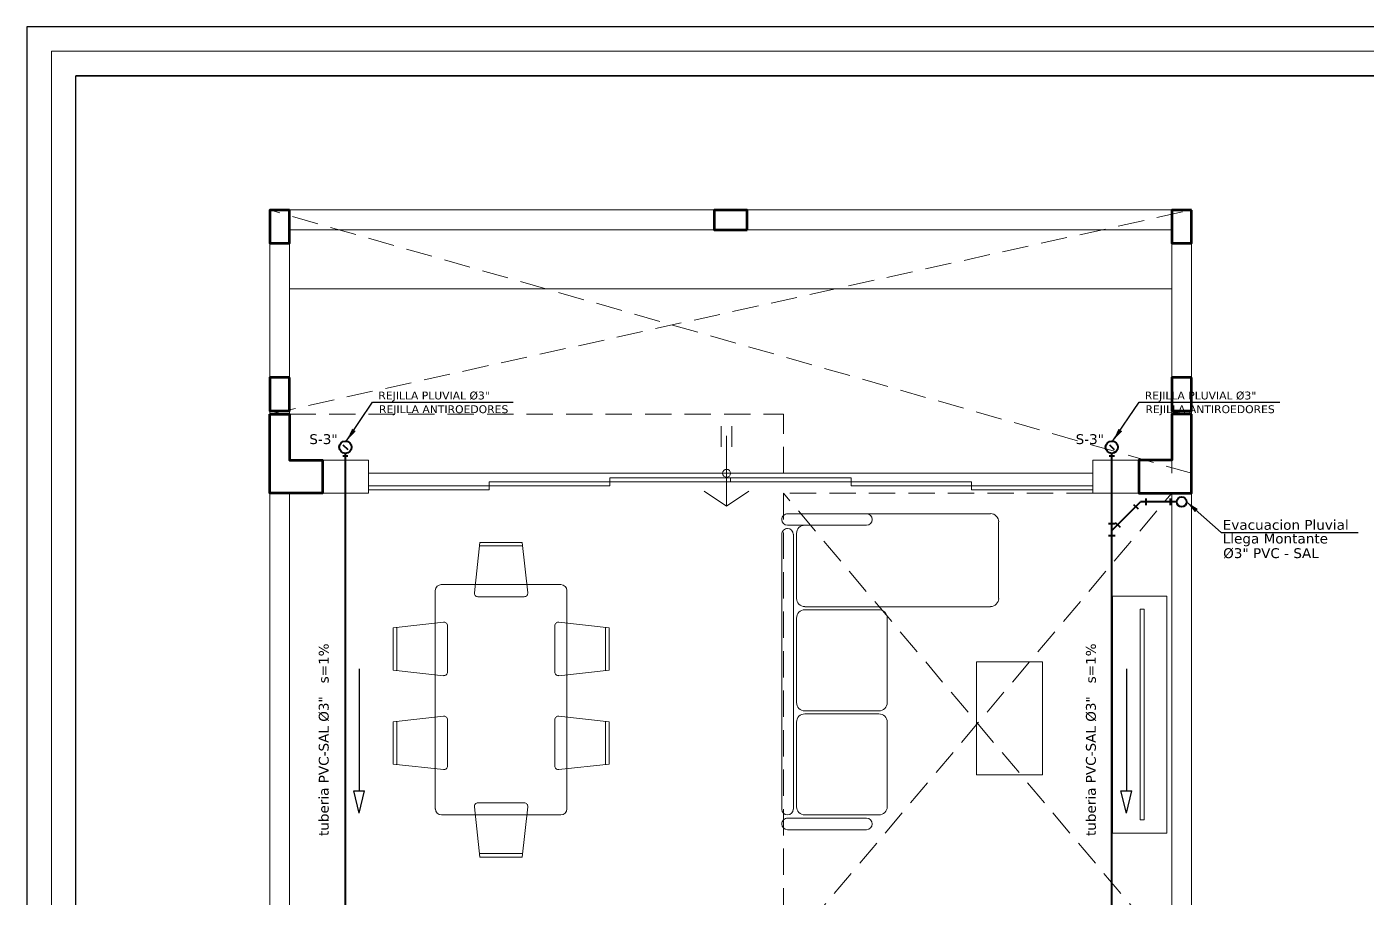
# Model space of a CAD drawing. Header units: millimetres. Extents: x 821 to 906, y 83 to 185.
# Drawn here: x 821.41 to 831.58, y 178.25 to 184.87 of the extents above; entities that cross this region are included whole.
import ezdxf

# ---------------------------------------------------------------- set-up
doc = ezdxf.new("R2010")
doc.units = ezdxf.units.MM
doc.linetypes.add('HIDDEN', pattern=[0.375, 0.25, -0.125])
for name, color, linetype, lineweight in [('COLUMNAS', 3, 'Continuous', 80), ('evacuacion pluvial', 3, 'Continuous', 40), ('Muro sin techar', 160, 'Continuous', 40), ('P6', 255, 'Continuous', 20), ('red desague', 73, 'Continuous', 80)]:
    doc.layers.add(name, color=color, linetype=linetype, lineweight=lineweight)
doc.layers.add('Texto', color=5, linetype='Continuous')
doc.styles.add('style4', font='verdanab.ttf', dxfattribs={"height": 0.1})
doc.styles.add('textcosan', font='verdana.ttf', dxfattribs={"height": 0.1})
doc.dimstyles.new('dimension horizontal', dxfattribs={"dimtxt": 0.08, "dimasz": 0.1, "dimexe": 0.15, "dimexo": 0.3, "dimgap": 0.01, "dimtad": 2, "dimtih": 1, "dimtoh": 1, "dimzin": 1, "dimtxsty": 'style4', "dimblk": 'ARCHTICK', "dimcen": 0.08, "dimadec": 0, "dimazin": 0, "dimtfac": 1, "dimtmove": 0, "dimatfit": 3, "dimfxl": 1, "dimarcsym": 0})

# ---------------------------------------------------------------- blocks, each defined once
blk = doc.blocks.new('ERGERFREFRE')
at = {"layer": 'COLUMNAS', "color": 1, "lineweight": 80, "ltscale": 0.2}
for points in [[(10617.471, -16627.554), (10617.321, -16627.554), (10617.321, -16627.806), (10617.471, -16627.806)], [(10620.947, -16627.704), (10620.947, -16627.554), (10620.695, -16627.554), (10620.695, -16627.704)], [(10624.321, -16627.554), (10624.171, -16627.554), (10624.171, -16627.806), (10624.321, -16627.806)], [(10617.471, -16628.826), (10617.321, -16628.826), (10617.321, -16629.079), (10617.471, -16629.079)], [(10624.321, -16628.826), (10624.171, -16628.826), (10624.171, -16629.079), (10624.321, -16629.079)]]:
    blk.add_lwpolyline(points, close=True, dxfattribs=at)
for points in [[(10617.321, -16629.104), (10617.471, -16629.104), (10617.471, -16629.454), (10617.721, -16629.454), (10617.721, -16629.704), (10617.321, -16629.704), (10617.321, -16629.104)], [(10624.321, -16629.104), (10624.171, -16629.104), (10624.171, -16629.454), (10623.921, -16629.454), (10623.921, -16629.704), (10624.321, -16629.704), (10624.321, -16629.104)]]:
    blk.add_lwpolyline(points, dxfattribs=at)
blk = doc.blocks.new('sgareghaergh')
at = {"color": 251, "lineweight": 18, "true_color": 0x636466}
for p, q in [((541185.725, 9429896.841), (541185.767, 9429897.223)), ((541185.767, 9429897.223), (541186.088, 9429897.223)), ((541185.767, 9429897.196), (541186.088, 9429897.196)), ((541186.131, 9429896.841), (541186.088, 9429897.223)), ((541186.382, 9429896.903), (541185.471, 9429896.903)), ((541185.428, 9429895.198), (541185.427, 9429896.859)), ((541186.103, 9429896.811), (541185.752, 9429896.811)), ((541186.427, 9429895.199), (541186.427, 9429896.857)), ((541185.49, 9429896.617), (541185.108, 9429896.575)), ((541185.108, 9429896.575), (541185.108, 9429896.254)), ((541185.135, 9429896.575), (541185.135, 9429896.254)), ((541185.52, 9429896.239), (541185.52, 9429896.59)), ((541186.336, 9429896.239), (541186.336, 9429896.59)), ((541186.366, 9429896.617), (541186.748, 9429896.575)), ((541186.721, 9429896.575), (541186.721, 9429896.254)), ((541186.748, 9429896.575), (541186.748, 9429896.254)), ((541185.49, 9429896.211), (541185.108, 9429896.254)), ((541186.366, 9429896.211), (541186.748, 9429896.254)), ((541185.49, 9429895.904), (541185.108, 9429895.861)), ((541185.108, 9429895.861), (541185.108, 9429895.54)), ((541185.135, 9429895.861), (541185.135, 9429895.54)), ((541185.52, 9429895.525), (541185.52, 9429895.876)), ((541186.336, 9429895.525), (541186.336, 9429895.876)), ((541186.366, 9429895.904), (541186.748, 9429895.861)), ((541186.721, 9429895.861), (541186.721, 9429895.54)), ((541186.748, 9429895.861), (541186.748, 9429895.54)), ((541185.49, 9429895.498), (541185.108, 9429895.54)), ((541186.366, 9429895.498), (541186.748, 9429895.54)), ((541186.103, 9429895.246), (541185.752, 9429895.246)), ((541186.382, 9429895.153), (541185.474, 9429895.153)), ((541185.725, 9429895.215), (541185.767, 9429894.833)), ((541186.131, 9429895.215), (541186.088, 9429894.833)), ((541185.767, 9429894.861), (541186.088, 9429894.861)), ((541185.767, 9429894.833), (541186.088, 9429894.833))]:
    blk.add_line(p, q, dxfattribs=at)
for centre, radius, start, end in [((541185.475, 9429896.856), 0.0474, 90.7914, 178.7944), ((541186.382, 9429896.857), 0.0458, 0, 90), ((541185.752, 9429896.838), 0.0275, 173.6598, 270), ((541186.103, 9429896.838), 0.0275, 270, 6.3402), ((541185.493, 9429896.59), 0.0275, 0, 96.3402), ((541186.363, 9429896.59), 0.0275, 83.6598, 180), ((541185.493, 9429896.239), 0.0275, 263.6598, 0), ((541186.363, 9429896.239), 0.0275, 180, 276.3402), ((541185.493, 9429895.876), 0.0275, 0, 96.3402), ((541186.363, 9429895.876), 0.0275, 83.6598, 180), ((541185.493, 9429895.525), 0.0275, 263.6598, 0), ((541186.363, 9429895.525), 0.0275, 180, 276.3402), ((541185.752, 9429895.218), 0.0275, 90, 186.3402), ((541186.103, 9429895.218), 0.0275, 353.6598, 90), ((541185.474, 9429895.199), 0.0458, 180, 270), ((541186.382, 9429895.199), 0.0458, 270, 0)]:
    blk.add_arc(centre, radius, start, end, dxfattribs=at)
blk = doc.blocks.new('hhsh')
at = {"color": 252, "lineweight": 5, "true_color": 0x939598}
for p, q in [((10503.114, -16425.472), (10502.414, -16425.472)), ((10502.414, -16425.472), (10502.414, -16426.672)), ((10503.114, -16426.672), (10503.114, -16425.472)), ((10502.414, -16426.672), (10503.114, -16426.672))]:
    blk.add_line(p, q, dxfattribs=at)
blk = doc.blocks.new('weggw')
at = {"color": 252, "lineweight": 5, "true_color": 0x939598}
for p, q in [((10520.691, -16423.322), (10520.091, -16423.322)), ((10520.047, -16423.366), (10520.047, -16423.366)), ((10520.091, -16423.41), (10520.691, -16423.41)), ((10520.735, -16423.366), (10520.735, -16423.366)), ((10519.935, -16424.139), (10519.935, -16423.497)), ((10520.56, -16423.435), (10519.997, -16423.435)), ((10520.622, -16423.497), (10520.622, -16424.139)), ((10520.647, -16424.152), (10520.647, -16423.478)), ((10520.691, -16423.435), (10520.691, -16423.435)), ((10520.735, -16423.478), (10520.735, -16424.152)), ((10520.56, -16424.201), (10519.997, -16424.201)), ((10520.56, -16424.225), (10519.997, -16424.225)), ((10520.647, -16424.152), (10520.647, -16425.566)), ((10520.735, -16425.566), (10520.735, -16424.152)), ((10519.935, -16424.93), (10519.935, -16424.287)), ((10520.622, -16424.287), (10520.622, -16424.93)), ((10519.935, -16424.416), (10519.935, -16424.666)), ((10520.56, -16425.016), (10519.15, -16425.016)), ((10520.56, -16424.993), (10519.997, -16424.993)), ((10519.088, -16425.079), (10519.088, -16425.66)), ((10520.622, -16425.079), (10520.622, -16425.572)), ((10520.091, -16425.635), (10520.691, -16425.635)), ((10520.691, -16425.61), (10520.691, -16425.61)), ((10519.15, -16425.722), (10520.091, -16425.722)), ((10520.047, -16425.678), (10520.047, -16425.678)), ((10520.691, -16425.722), (10520.091, -16425.722)), ((10520.735, -16425.678), (10520.735, -16425.678))]:
    blk.add_line(p, q, dxfattribs=at)
for centre, radius, start, end in [((10520.091, -16423.366), 0.0437, 90, 180), ((10520.691, -16423.366), 0.0437, 0, 90), ((10520.091, -16423.366), 0.0437, 180, 270), ((10520.691, -16423.366), 0.0437, 270, 0), ((10519.997, -16423.497), 0.0625, 90, 180), ((10520.56, -16423.497), 0.0625, 0, 90), ((10520.691, -16423.478), 0.0437, 90, 180), ((10520.691, -16423.478), 0.0437, 0, 90), ((10519.997, -16424.139), 0.0625, 180, 270), ((10520.56, -16424.139), 0.0625, 270, 0), ((10519.997, -16424.287), 0.0625, 90, 180), ((10520.56, -16424.287), 0.0625, 0, 90), ((10519.997, -16424.93), 0.0625, 180, 270), ((10520.56, -16424.93), 0.0625, 270, 0), ((10519.15, -16425.079), 0.0625, 90, 180), ((10520.56, -16425.079), 0.0625, 0, 90), ((10519.15, -16425.66), 0.0625, 180, 270), ((10520.091, -16425.678), 0.0437, 90, 180), ((10520.56, -16425.572), 0.0625, 270, 0), ((10520.691, -16425.566), 0.0437, 180, 270), ((10520.691, -16425.566), 0.0437, 270, 0), ((10520.691, -16425.678), 0.0437, 0, 90), ((10520.091, -16425.678), 0.0437, 180, 270), ((10520.691, -16425.678), 0.0437, 270, 0)]:
    blk.add_arc(centre, radius, start, end, dxfattribs=at)
blk = doc.blocks.new('GT4G45G45GF')
at = {"color": 251, "lineweight": 0, "true_color": 0x636466}
for p, q in [((830.881, 182.825), (823.881, 182.825)), ((823.881, 182.825), (823.881, 162.825)), ((830.881, 162.825), (830.881, 182.825)), ((830.731, 182.675), (824.031, 182.675)), ((830.731, 180.825), (830.731, 182.675)), ((830.731, 182.225), (824.031, 182.225)), ((827.308, 181.184), (827.308, 181.026)), ((827.35, 180.575), (827.35, 181.11)), ((827.391, 181.184), (827.391, 181.026)), ((830.731, 180.925), (830.131, 180.925)), ((824.631, 180.825), (824.631, 180.675)), ((824.631, 180.825), (830.131, 180.825)), ((826.463, 180.79), (826.463, 180.73)), ((826.463, 180.79), (828.295, 180.79)), ((827.379, 180.79), (827.379, 180.76)), ((828.295, 180.79), (828.295, 180.73)), ((830.131, 180.675), (830.131, 180.825)), ((824.631, 180.73), (826.463, 180.73)), ((824.631, 180.7), (825.547, 180.7)), ((825.547, 180.76), (825.547, 180.7)), ((825.547, 180.76), (829.211, 180.76)), ((827.35, 180.575), (827.18, 180.69)), ((827.35, 180.575), (827.519, 180.69)), ((828.295, 180.73), (830.131, 180.73)), ((829.211, 180.76), (829.211, 180.7)), ((829.211, 180.7), (830.131, 180.7)), ((824.631, 180.675), (824.031, 180.675)), ((824.031, 180.675), (824.031, 177.175)), ((830.731, 180.675), (830.131, 180.675))]:
    blk.add_line(p, q, dxfattribs=at)
for points in [[(823.881, 182.825), (830.881, 182.825), (830.881, 181.275), (830.731, 181.275), (830.731, 182.675), (824.031, 182.675), (824.031, 181.275), (823.881, 181.275), (823.881, 182.825)], [(830.731, 180.925), (830.131, 180.925), (830.131, 180.675), (830.731, 180.675)]]:
    blk.add_lwpolyline(points, dxfattribs=at)
for points in [[(823.881, 174.475), (824.031, 174.475), (824.031, 174.475), (824.181, 174.475), (824.181, 177.175), (824.031, 177.175), (824.031, 180.675), (824.631, 180.675), (824.631, 180.925), (824.031, 180.925), (824.031, 181.275), (823.881, 181.275)], [(830.131, 180.925), (830.731, 180.925), (830.731, 181.275), (830.881, 181.275), (830.881, 167.375), (830.731, 167.375), (830.731, 168.275), (830.581, 168.275), (830.581, 168.525), (830.731, 168.525), (830.731, 180.675), (830.131, 180.675)], [(830.281, 178.092), (830.693, 178.092), (830.693, 179.892), (830.281, 179.892)], [(830.491, 179.792), (830.491, 178.192), (830.521, 178.192), (830.521, 179.792)]]:
    blk.add_lwpolyline(points, close=True, dxfattribs=at)
blk.add_circle((827.35, 180.825), 0.03, dxfattribs=at)
at = {"layer": 'Muro sin techar', "color": 251, "linetype": 'HIDDEN', "lineweight": 0, "ltscale": 0.8, "true_color": 0x636466}
for p, q in [((830.881, 180.825), (823.881, 182.825)), ((823.881, 181.275), (830.881, 182.825)), ((824.031, 181.275), (827.781, 181.275)), ((827.781, 180.825), (827.781, 181.275))]:
    blk.add_line(p, q, dxfattribs=at)
for points in [[(827.781, 177.175), (830.731, 180.675)], [(830.731, 177.175), (827.781, 180.675)]]:
    blk.add_lwpolyline(points, dxfattribs=at)
blk.add_lwpolyline([(827.781, 177.175), (830.731, 177.175), (830.731, 180.675), (827.781, 180.675)], close=True, dxfattribs=at)
at = {"color": 251, "lineweight": 0, "true_color": 0x636466}
for name, p in [('ERGERFREFRE', (-9793.44, 16810.378)), ('sgareghaergh', (-540360.29, -9429716.923))]:
    blk.add_blockref(name, p, dxfattribs=at)
at = {"color": 251, "lineweight": 0, "true_color": 0x636466, "rotation": 180}
blk.add_blockref('weggw', (11348.504, -16245.204), dxfattribs=at)
at = {"color": 251, "lineweight": 0, "true_color": 0x636466, "xscale": 0.7142857143332307, "yscale": 0.7142857143332307, "zscale": 0.7142857143332307, "rotation": 180}
blk.add_blockref('hhsh', (8331.473, -11553.945), dxfattribs=at)
blk = doc.blocks.new('_ARCHTICK')
at = {"color": 0, "linetype": 'ByBlock', "const_width": 0.15}
blk.add_lwpolyline([(-0.5, -0.5), (0.5, 0.5)], dxfattribs=at)
blk = doc.blocks.new('SENTIDO')
at = {"layer": 'red desague', "lineweight": 30}
for p, q in [((233.658, 169.386), (233.628, 168.46)), ((233.622, 168.29), (233.587, 168.461)), ((233.669, 168.459), (233.587, 168.461)), ((233.622, 168.29), (233.669, 168.459))]:
    blk.add_line(p, q, dxfattribs=at)
blk = doc.blocks.new('HTRHTRHTR')
for p, q in [((3391.88, 437.54), (3391.88, -165.78)), ((4244.53, 437.54), (3391.88, 437.54)), ((3400.57, -157.09), (3400.57, 428.85)), ((4235.83, 428.85), (3400.57, 428.85))]:
    blk.add_line(p, q)
at = {"layer": 'P6', "color": 7}
for p, q in [((3396.22, -161.44), (3396.22, 433.19)), ((3396.22, 433.19), (4240.18, 433.19))]:
    blk.add_line(p, q, dxfattribs=at)

msp = doc.modelspace()

# ---------------------------------------------------------------- linework, layer by layer
msp.add_lwpolyline([(821.778, 184.493), (857.522, 184.493), (857.522, 160.906), (821.778, 160.906)], close=True)
at = {"layer": 'evacuacion pluvial'}
for p, q in [((823.844, 181.605), (823.805, 181.605)), ((823.806, 181.689), (823.843, 181.655)), ((829.665, 181.605), (829.626, 181.605)), ((829.627, 181.689), (829.664, 181.655)), ((829.645, 181.04), (829.863, 181.257)), ((829.81, 181.238), (829.846, 181.203)), ((830.138, 181.257), (829.863, 181.257)), ((829.907, 181.232), (829.907, 181.282)), ((830.092, 181.232), (830.092, 181.282)), ((829.672, 181.1), (829.708, 181.065)), ((829.67, 181.09), (829.62, 181.09)), ((829.67, 180.998), (829.62, 180.998))]:
    msp.add_line(p, q, dxfattribs=at)
for points in [[(823.825, 176.681), (823.825, 181.625)], [(829.645, 177.018), (829.645, 181.625)]]:
    msp.add_lwpolyline(points, dxfattribs=at)
for centre, radius in [((823.825, 181.672), 0.0468), ((829.645, 181.672), 0.0468), ((830.176, 181.257), 0.0375)]:
    msp.add_circle(centre, radius, dxfattribs=at)

# ---------------------------------------------------------------- block references
at = {"color": 251, "lineweight": 60, "xscale": 0.04279462122516643, "yscale": 0.04279462122516643, "zscale": 0.04279462122516643}
msp.add_blockref('HTRHTRHTR', (676.252, 166.141), dxfattribs=at)
msp.add_blockref('GT4G45G45GF', (-0.63, 0.649))
at = {"xscale": -1, "rotation": 358.1604344796}
for p in [(1052.03, 3.19), (1057.856, 3.19)]:
    msp.add_blockref('SENTIDO', p, dxfattribs=at)

# ---------------------------------------------------------------- texts
at = {"layer": 'evacuacion pluvial', "lineweight": 13, "style": 'textcosan'}
for s, p in [('Evacuacion Pluvial', (830.488, 181.045)), ('Llega Montante', (830.488, 180.941)), ('Ø3" PVC - SAL', (830.491, 180.83))]:
    msp.add_text(s, height=0.075, dxfattribs=at).set_placement(p)
at = {"layer": 'Texto', "linetype": 'ByBlock', "style": 'textcosan'}
for s, p in [('REJILLA PLUVIAL Ø3"', (824.075, 182.035)), ('REJILLA PLUVIAL Ø3"', (829.896, 182.035)), ('REJILLA ANTIROEDORES', (824.08, 181.931)), ('REJILLA ANTIROEDORES', (829.901, 181.931))]:
    msp.add_text(s, height=0.05964, dxfattribs=at).set_placement(p)
at = {"layer": 'Texto', "style": 'textcosan'}
for p in [(823.518, 181.696), (829.338, 181.696)]:
    msp.add_text(' S-3"', height=0.075, dxfattribs=at).set_placement(p)
for p in [(823.698, 178.719), (829.524, 178.719)]:
    msp.add_text('tuberia PVC-SAL Ø3"   s=1%%%', height=0.075, rotation=90, dxfattribs=at).set_placement(p)

# ---------------------------------------------------------------- leaders
at = {"layer": 'evacuacion pluvial', "lineweight": 13}
msp.add_leader([(830.213, 181.257), (830.477, 181.025), (831.516, 181.025)], dimstyle='dimension horizontal', dxfattribs=at)
at = {"layer": 'Texto'}
for points in [[(823.834, 181.72, 0), (824.032, 182.014, 0), (825.1, 182.014, 0)], [(829.654, 181.72, 0), (829.853, 182.014, 0), (830.921, 182.014, 0)]]:
    msp.add_leader(points, dimstyle='dimension horizontal', dxfattribs=at)

doc.saveas('drawing.dxf')
